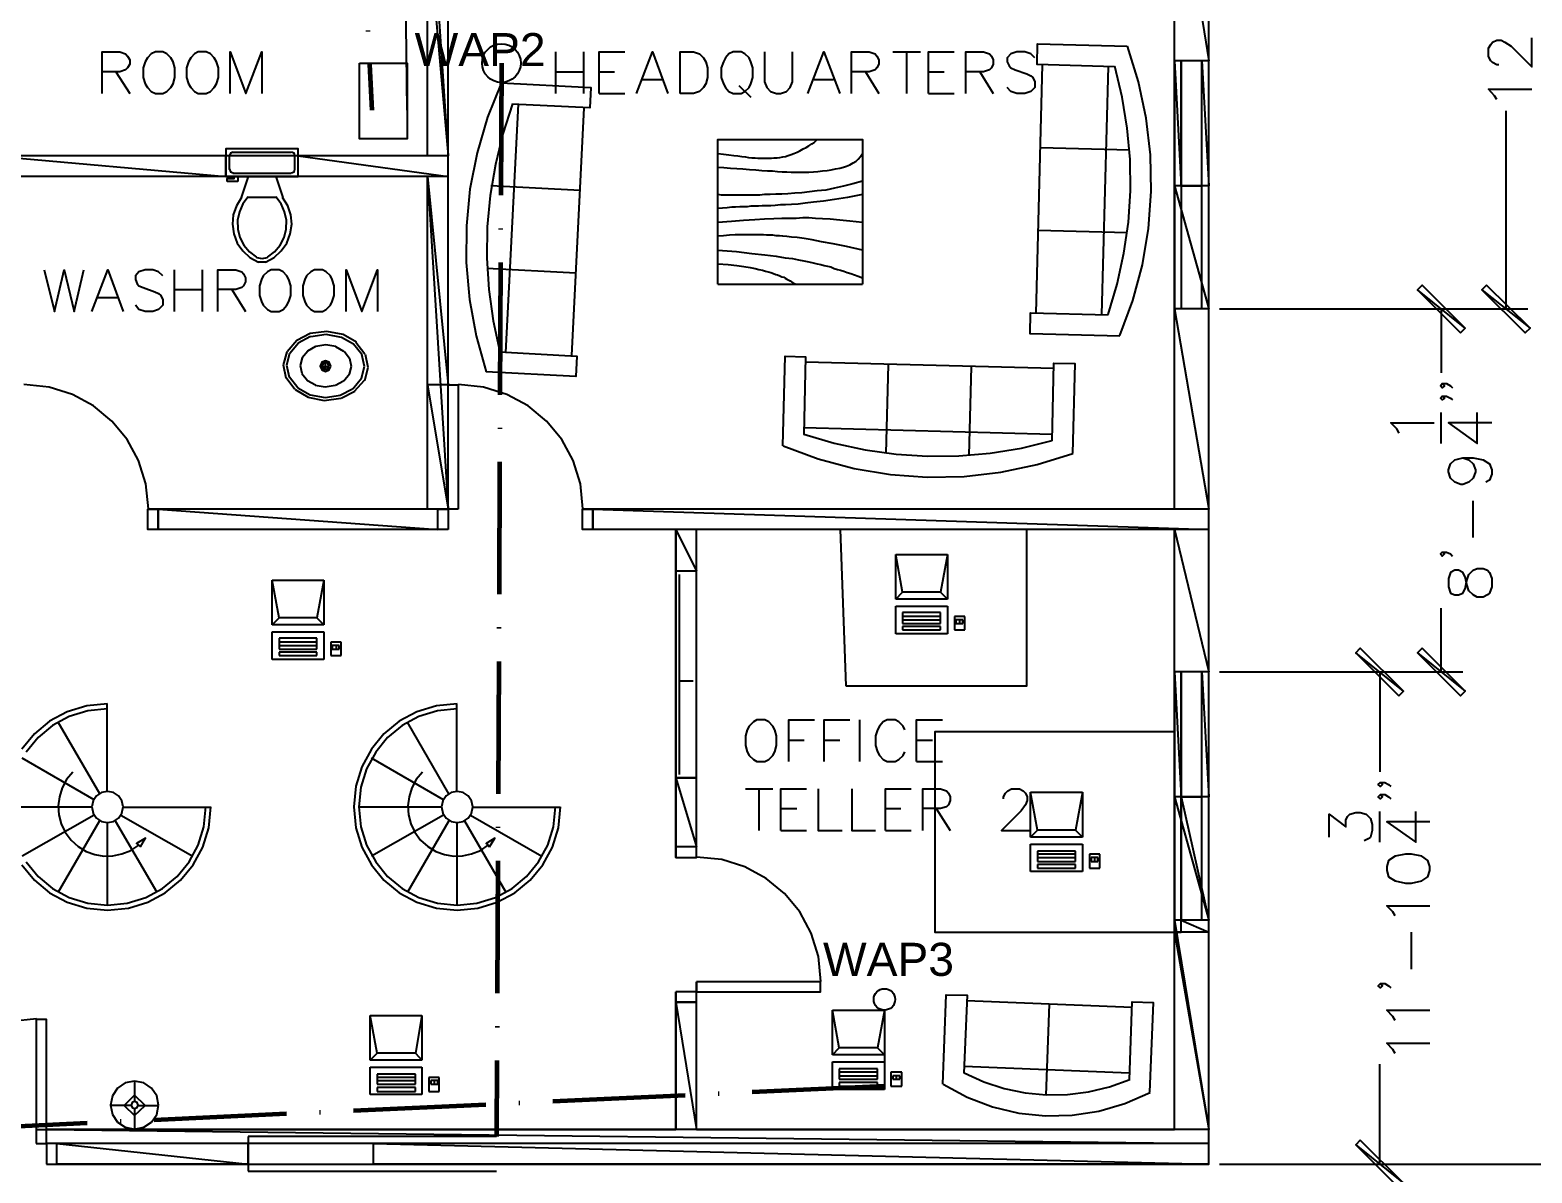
# Model space of a CAD drawing. Header units: millimetres. Extents: x 661 to 1069, y 53 to 312.
# Drawn here: x 796.4 to 932.6, y 114.2 to 217.9 of the extents above; entities that cross this region are included whole.
import ezdxf

# ---------------------------------------------------------------- set-up
doc = ezdxf.new("R2010")
doc.units = ezdxf.units.MM
doc.linetypes.add('ACAD_ISO10W100', pattern=[18, 12, -3, 0, -3])
for name, color, linetype in [('blocks', 7, 'Continuous'), ('dim', 7, 'Continuous'), ('doors', 7, 'Continuous'), ('hatches', 7, 'Continuous'), ('NET_BACKBONE', 1, 'Continuous'), ('NET_DATA', 3, 'Continuous'), ('NET_SWITCH', 2, 'Continuous'), ('NET_TEXT', 7, 'Continuous'), ('NET_WIFI_AP', 4, 'Continuous'), ('text', 7, 'Continuous'), ('windows', 7, 'Continuous')]:
    doc.layers.add(name, color=color, linetype=linetype)
doc.styles.add('Arial_3', font='Arial Unicode MS.ttf', dxfattribs={"height": 3})

msp = doc.modelspace()

# ---------------------------------------------------------------- linework, layer by layer
at = {"color": 7}
for points in [[(797.9, 115.04), (903.31, 115.04), (903.31, 237.68), (828.38, 237.68)], [(900.18, 174.48), (900.18, 234.55), (834.31, 234.55)], [(832.45, 206.52), (832.45, 227.82)], [(834.31, 206.52), (834.31, 227.82)], [(832.45, 206.52), (794.9, 206.52)], [(832.45, 206.52), (832.45, 206.52)], [(834.31, 174.48), (834.31, 206.52)], [(832.45, 204.66), (794.9, 204.66)], [(832.45, 174.48), (832.45, 204.66)], [(832.45, 174.48), (807.09, 174.48)], [(835.24, 174.48), (834.31, 174.48)], [(854.97, 174.48), (846.5, 174.48)], [(900.18, 174.48), (854.97, 174.48)], [(832.45, 172.61), (807.09, 172.61)], [(834.31, 172.61), (832.45, 172.61)], [(854.97, 172.61), (846.5, 172.61)], [(854.97, 172.61), (854.97, 142.85)], [(854.97, 142.85), (854.97, 172.61)], [(856.83, 118.17), (900.18, 118.17), (900.18, 172.61)], [(900.18, 172.61), (856.83, 172.61)], [(856.83, 142.85), (856.83, 172.61)], [(900.18, 118.17), (900.18, 172.61)], [(856.83, 118.17), (856.83, 131.59)], [(854.97, 130.66), (854.97, 118.17), (854.97, 130.66)], [(796.97, 118.17), (854.97, 118.17)]]:
    msp.add_lwpolyline(points, dxfattribs=at)
at = {"layer": 'blocks', "color": 50}
for points in [[(834.31, 234.55), (832.45, 234.55), (834.31, 206.52), (834.31, 234.55)], [(832.45, 234.55), (834.31, 206.52), (832.45, 206.52), (832.45, 234.55)], [(903.31, 234.55), (900.18, 234.55), (903.31, 215.16), (903.31, 234.55)], [(900.18, 234.55), (903.31, 215.16), (900.18, 215.16), (900.18, 234.55)], [(900.81, 215.16), (900.18, 215.16), (900.81, 203.81), (900.81, 215.16)], [(900.18, 215.16), (900.81, 203.81), (900.18, 203.81), (900.18, 215.16)], [(903.31, 215.16), (902.68, 215.16), (903.31, 203.81), (903.31, 215.16)], [(902.68, 215.16), (903.31, 203.81), (902.68, 203.81), (902.68, 215.16)], [(814.16, 206.52), (792.99, 206.52), (814.16, 204.66), (814.16, 206.52)], [(792.99, 206.52), (814.16, 204.66), (792.99, 204.66), (792.99, 206.52)], [(834.31, 206.52), (820.72, 206.52), (834.31, 204.66), (834.31, 206.52)], [(820.72, 206.52), (834.31, 204.66), (820.72, 204.66), (820.72, 206.52)], [(834.31, 204.66), (832.45, 204.66), (834.31, 174.48), (834.31, 204.66)], [(832.45, 204.66), (834.31, 174.48), (832.45, 174.48), (832.45, 204.66)], [(903.31, 203.81), (900.18, 203.81), (903.31, 192.64), (903.31, 203.81)], [(900.18, 203.81), (903.31, 192.64), (900.18, 192.64), (900.18, 203.81)], [(903.31, 192.64), (900.18, 192.64), (903.31, 174.48), (903.31, 192.64)], [(900.18, 192.64), (903.31, 174.48), (900.18, 174.48), (900.18, 192.64)], [(833.38, 174.48), (808.02, 174.48), (833.38, 172.61), (833.38, 174.48)], [(808.02, 174.48), (833.38, 172.61), (808.02, 172.61), (808.02, 174.48)], [(903.31, 174.48), (847.43, 174.48), (903.31, 172.61), (903.31, 174.48)], [(856.83, 172.61), (854.97, 172.61), (856.83, 168.85), (856.83, 172.61)], [(854.97, 172.61), (856.83, 168.85), (854.97, 168.85), (854.97, 172.61)], [(903.31, 172.61), (900.18, 172.61), (903.31, 159.7), (903.31, 172.61)], [(900.18, 172.61), (903.31, 159.7), (900.18, 159.7), (900.18, 172.61)], [(900.81, 159.7), (900.18, 159.7), (900.81, 148.36), (900.81, 159.7)], [(900.18, 159.7), (900.81, 148.36), (900.18, 148.36), (900.18, 159.7)], [(903.31, 159.7), (902.68, 159.7), (903.31, 148.36), (903.31, 159.7)], [(902.68, 159.7), (903.31, 148.36), (902.68, 148.36), (902.68, 159.7)], [(856.83, 150.09), (854.97, 150.09), (856.83, 143.83), (856.83, 150.09)], [(854.97, 150.09), (856.83, 143.83), (854.97, 143.83), (854.97, 150.09)], [(903.31, 148.36), (900.18, 148.36), (903.31, 137.18), (903.31, 148.36)], [(900.18, 148.36), (903.31, 137.18), (900.18, 137.18), (900.18, 148.36)], [(903.31, 137.18), (900.18, 137.18), (903.31, 118.17), (903.31, 137.18)], [(900.18, 137.18), (903.31, 118.17), (900.18, 118.17), (900.18, 137.18)], [(856.83, 129.73), (854.97, 129.73), (856.83, 118.17), (856.83, 129.73)], [(854.97, 129.73), (856.83, 118.17), (854.97, 118.17), (854.97, 129.73)], [(903.31, 118.17), (797.9, 118.17), (903.31, 116.9), (903.31, 118.17)], [(816.19, 116.9), (798.83, 116.9), (816.19, 115.04), (816.19, 116.9)], [(798.83, 116.9), (816.19, 115.04), (798.83, 115.04), (798.83, 116.9)], [(903.31, 116.9), (827.54, 116.9), (903.31, 115.04), (903.31, 116.9)]]:
    msp.add_lwpolyline(points, dxfattribs=at)
at = {"layer": 'blocks', "color": 7}
for points in [[(894.76, 214.61), (887.73, 214.82), (887.78, 216.68), (895.9, 216.47)], [(895.25, 190.22), (896.43, 193.39), (897.3, 196.65), (897.85, 199.95), (898.09, 203.29), (898.02, 206.63), (897.64, 209.96), (896.94, 213.25), (895.93, 216.49)], [(888.2, 214.78), (887.61, 192.26)], [(894.17, 214.65), (893.58, 192.13)], [(894.18, 192.14), (895.01, 194.9), (895.61, 197.69), (896.01, 200.52), (896.19, 203.36), (896.16, 206.21), (895.91, 209.05), (895.45, 211.87), (894.77, 214.66)], [(839.15, 213.18), (837.89, 210.04), (836.94, 206.81), (836.3, 203.52), (835.97, 200.19), (835.95, 196.84), (836.25, 193.5), (836.86, 190.19), (837.78, 186.93)], [(839.14, 213.17), (847.26, 212.74), (847.18, 210.88), (840.11, 211.22)], [(840.17, 211.25), (839.28, 208.52), (838.6, 205.74), (838.13, 202.93), (837.87, 200.09), (837.83, 197.24), (838.01, 194.39), (838.39, 191.56), (839, 188.75)], [(839.56, 188.7), (840.7, 211.22)], [(845.53, 188.4), (846.67, 210.88)], [(820.72, 204.66), (820.72, 207.16), (814.16, 207.16), (814.16, 204.66), (820.72, 204.66)], [(858.78, 194.88), (858.78, 208), (871.9, 208), (871.9, 194.88)], [(858.78, 206.73), (859.29, 206.69), (859.79, 206.61), (860.22, 206.56), (860.6, 206.52), (860.94, 206.48), (861.28, 206.44), (861.57, 206.39), (861.87, 206.35), (862.16, 206.35), (862.42, 206.31), (862.67, 206.31), (862.93, 206.31), (863.18, 206.31), (863.43, 206.31), (863.65, 206.31), (863.9, 206.35), (864.15, 206.35), (864.41, 206.39), (864.66, 206.44), (864.92, 206.48), (865.17, 206.56), (865.42, 206.65), (865.68, 206.73), (865.97, 206.86), (866.23, 206.99), (866.52, 207.16), (866.78, 207.28), (867.03, 207.45), (867.29, 207.62), (867.5, 207.75), (867.67, 207.88), (867.79, 208)], [(888.03, 207.28), (896.12, 207.07)], [(814.46, 206.52), (814.46, 205.29)], [(814.81, 206.86), (814.58, 206.78), (814.5, 206.55)], [(820.09, 206.82), (814.79, 206.82)], [(820.42, 206.55), (820.34, 206.78), (820.11, 206.86)], [(820.42, 205.29), (820.42, 206.52)], [(858.78, 205.51), (859.33, 205.46), (859.92, 205.42), (860.51, 205.38), (861.06, 205.34), (861.66, 205.29), (862.21, 205.25), (862.76, 205.21), (863.27, 205.17), (863.73, 205.17), (864.2, 205.12), (864.62, 205.08), (865.04, 205.08), (865.42, 205.04), (865.81, 205.04), (866.23, 205.04), (866.61, 205.04), (867.03, 205.04), (867.46, 205.08), (867.84, 205.12), (868.26, 205.17), (868.68, 205.21), (869.06, 205.25), (869.45, 205.34), (869.83, 205.42), (870.17, 205.51), (870.46, 205.59), (870.76, 205.72), (871.05, 205.89), (871.31, 206.06), (871.52, 206.23), (871.73, 206.48), (871.9, 206.73)], [(814.29, 204.19), (814.29, 204.49), (814.92, 204.49), (814.92, 204.66)], [(814.5, 205.31), (814.58, 205.08), (814.81, 205)], [(814.79, 204.96), (820.09, 204.96)], [(815.26, 204.66), (815.26, 204.19)], [(816.19, 204.66), (815.56, 202.75)], [(818.69, 204.66), (819.32, 202.75)], [(820.11, 205), (820.34, 205.08), (820.42, 205.31)], [(815.26, 204.19), (814.29, 204.19)], [(846.29, 203.39), (838.2, 203.81)], [(871.9, 204.24), (871.01, 203.98), (870.17, 203.77), (869.36, 203.6), (868.56, 203.43), (867.79, 203.35), (867.08, 203.26), (866.4, 203.18), (865.76, 203.14), (865.13, 203.09), (864.58, 203.05), (864.03, 203.05), (863.52, 203.01), (863.01, 203.01), (862.59, 202.97), (862.12, 202.97), (861.74, 202.97), (861.32, 202.97), (860.94, 202.97), (860.56, 202.97), (860.22, 202.97), (859.84, 202.97), (859.5, 202.97), (859.12, 202.97), (858.78, 203.01)], [(871.9, 203.01), (870.55, 202.75), (869.36, 202.58), (868.35, 202.42), (867.46, 202.33), (866.69, 202.25), (866.06, 202.16), (865.47, 202.12), (864.92, 202.08), (864.45, 202.08), (863.99, 202.03), (863.6, 201.99), (863.18, 201.99), (862.8, 201.99), (862.46, 201.95), (862.12, 201.95), (861.78, 201.95), (861.45, 201.91), (861.11, 201.91), (860.77, 201.91), (860.39, 201.87), (860.05, 201.87), (859.62, 201.82), (859.2, 201.78), (858.78, 201.74)], [(815.58, 202.76), (815.11, 202.01), (814.83, 201.19), (814.75, 200.32), (814.88, 199.44), (815.2, 198.62), (815.7, 197.9), (816.34, 197.32), (817.12, 196.89)], [(816.19, 202.8), (815.71, 202.17), (815.39, 201.45), (815.23, 200.69), (815.25, 199.89), (815.44, 199.12), (815.8, 198.42), (816.3, 197.82), (816.93, 197.33)], [(818.69, 202.75), (816.19, 202.75)], [(817.76, 196.89), (818.54, 197.32), (819.18, 197.9), (819.68, 198.62), (820, 199.44), (820.13, 200.32), (820.05, 201.19), (819.77, 202.01), (819.3, 202.76)], [(817.95, 197.33), (818.58, 197.82), (819.08, 198.42), (819.44, 199.12), (819.63, 199.89), (819.65, 200.69), (819.49, 201.45), (819.17, 202.17), (818.69, 202.8)], [(858.78, 200.51), (860.01, 200.6), (861.11, 200.68), (862.12, 200.76), (863.01, 200.81), (863.86, 200.85), (864.58, 200.89), (865.25, 200.89), (865.89, 200.89), (866.48, 200.93), (867.03, 200.93), (867.63, 200.89), (868.26, 200.85), (868.98, 200.81), (869.83, 200.72), (870.76, 200.64), (871.9, 200.51)], [(871.9, 197.97), (870.46, 198.31), (869.23, 198.56), (868.18, 198.73), (867.33, 198.9), (866.61, 199.03), (865.97, 199.11), (865.47, 199.16), (865.04, 199.2), (864.66, 199.24), (864.37, 199.28), (864.07, 199.28), (863.77, 199.33), (863.52, 199.33), (863.22, 199.33), (862.93, 199.37), (862.59, 199.37), (862.21, 199.37), (861.78, 199.37), (861.36, 199.37), (860.85, 199.37), (860.34, 199.37), (859.84, 199.33), (859.29, 199.28), (858.78, 199.24)], [(887.82, 199.79), (895.9, 199.58)], [(858.78, 197.97), (860.47, 197.84), (861.87, 197.67), (863.05, 197.55), (864.07, 197.42), (864.87, 197.29), (865.55, 197.21), (866.1, 197.08), (866.57, 197), (867.03, 196.91), (867.41, 196.83), (867.79, 196.74), (868.13, 196.66), (868.43, 196.57), (868.73, 196.53), (869.02, 196.45), (869.32, 196.32), (869.62, 196.23), (869.91, 196.15), (870.21, 196.07), (870.5, 195.94), (870.84, 195.85), (871.18, 195.73), (871.52, 195.6), (871.9, 195.47)], [(816.93, 197.32), (817.44, 197.21), (817.95, 197.32)], [(817.11, 196.91), (817.77, 196.91)], [(845.91, 195.9), (837.82, 196.32)], [(858.78, 196.74), (859.71, 196.66), (860.51, 196.57), (861.15, 196.49), (861.7, 196.4), (862.16, 196.32), (862.5, 196.23), (862.84, 196.15), (863.1, 196.07), (863.35, 196.02), (863.6, 195.94), (863.82, 195.85), (864.03, 195.77), (864.2, 195.73), (864.41, 195.64), (864.58, 195.56), (864.75, 195.52), (864.87, 195.43), (865.04, 195.35), (865.21, 195.26), (865.34, 195.18), (865.47, 195.09), (865.59, 195.01), (865.72, 194.96), (865.85, 194.88)], [(858.78, 194.88), (871.9, 194.88)], [(895.23, 190.18), (887.1, 190.39), (887.14, 192.3), (894.17, 192.09)], [(820.59, 189.77), (819.72, 188.75)], [(820.76, 189.54), (819.97, 188.59)], [(821.82, 190.4), (820.59, 189.76)], [(821.85, 190.14), (820.73, 189.54)], [(823.31, 190.6), (821.8, 190.4)], [(823.26, 190.31), (821.87, 190.1)], [(823.23, 189.38), (822.31, 189.24)], [(824.14, 189.22), (823.23, 189.38)], [(824.64, 190.06), (823.26, 190.31)], [(824.8, 190.31), (823.31, 190.6)], [(825.74, 189.44), (824.64, 190.06)], [(826, 189.61), (824.81, 190.32)], [(826.51, 188.47), (825.74, 189.45)], [(826.77, 188.52), (825.96, 189.59)], [(819.69, 188.74), (819.37, 187.58)], [(819.93, 188.59), (819.66, 187.53)], [(821.07, 188.21), (820.89, 187.51)], [(821.59, 188.82), (821.07, 188.19)], [(822.3, 189.22), (821.57, 188.82)], [(824.87, 188.79), (824.14, 189.2)], [(825.38, 188.15), (824.88, 188.79)], [(825.55, 187.43), (825.39, 188.14)], [(826.73, 187.42), (826.49, 188.49)], [(827.07, 187.32), (826.83, 188.51)], [(838.97, 188.74), (845.99, 188.36), (845.91, 186.5), (837.78, 186.92)], [(864.66, 180.23), (864.87, 188.36), (866.74, 188.28), (866.57, 181.25)], [(819.37, 187.58), (819.61, 186.39)], [(819.66, 187.53), (819.9, 186.45)], [(820.89, 187.51), (821.05, 186.81)], [(821.05, 186.79), (821.56, 186.15)], [(823.68, 187.45), (823.54, 187.8), (823.2, 187.94), (822.85, 187.8), (822.71, 187.45), (822.85, 187.11), (823.2, 186.96), (823.54, 187.11), (823.68, 187.45)], [(823.51, 187.45), (823.42, 187.68), (823.2, 187.77), (822.97, 187.68), (822.88, 187.45), (822.97, 187.23), (823.2, 187.13), (823.42, 187.23), (823.51, 187.45)], [(822.88, 187.43), (823.51, 187.43)], [(823.18, 187.77), (823.18, 187.13)], [(824.85, 186.12), (825.36, 186.75)], [(825.37, 186.73), (825.55, 187.43)], [(826.46, 186.35), (826.73, 187.42)], [(826.75, 186.16), (827.07, 187.32)], [(889.26, 187.22), (866.74, 187.81)], [(874.23, 187.6), (874.02, 179.51)], [(881.76, 187.43), (881.55, 179.34)], [(889.09, 180.66), (889.26, 187.73), (891.16, 187.68), (890.95, 179.51)], [(819.63, 186.42), (820.43, 185.35)], [(819.93, 186.47), (820.69, 185.5)], [(820.44, 185.34), (821.62, 184.63)], [(820.69, 185.47), (821.8, 184.84)], [(821.57, 186.15), (822.29, 185.74)], [(822.25, 185.73), (823.16, 185.57)], [(823.16, 185.57), (824.08, 185.71)], [(824.09, 185.72), (824.83, 186.12)], [(824.54, 184.81), (825.66, 185.4)], [(825.68, 185.4), (826.47, 186.35)], [(825.84, 185.18), (826.72, 186.19)], [(821.6, 184.64), (823.09, 184.34)], [(821.8, 184.84), (823.18, 184.59)], [(823.09, 184.34), (824.6, 184.54)], [(823.18, 184.59), (824.56, 184.8)], [(824.62, 184.55), (825.85, 185.18)], [(889.09, 181.25), (866.57, 181.84)], [(866.58, 181.28), (869.33, 180.46), (872.13, 179.85), (874.95, 179.45), (877.8, 179.27), (880.64, 179.31), (883.48, 179.55), (886.31, 180.02), (889.1, 180.69)], [(864.7, 180.21), (867.87, 179.03), (871.13, 178.17), (874.43, 177.61), (877.77, 177.37), (881.11, 177.44), (884.44, 177.82), (887.73, 178.52), (890.97, 179.53)], [(870.38, 158.43), (886.8, 158.43), (886.8, 172.61), (869.87, 172.61), (870.38, 158.43)], [(874.91, 170.37), (879.61, 170.37)], [(875.54, 166.94), (874.91, 170.37)], [(874.91, 166.31), (874.91, 170.37)], [(879.61, 170.37), (878.97, 166.94)], [(879.61, 170.37), (879.61, 166.31)], [(818.35, 168.04), (823.05, 168.04)], [(818.98, 164.61), (818.35, 168.04)], [(818.35, 163.98), (818.35, 168.04)], [(823.05, 168.04), (822.41, 164.61)], [(823.05, 168.04), (823.05, 163.98)], [(874.91, 166.31), (875.54, 166.94)], [(879.61, 166.31), (874.91, 166.31)], [(878.97, 166.94), (875.54, 166.94)], [(878.97, 166.94), (879.61, 166.31)], [(874.91, 163.17), (874.91, 165.67)], [(874.91, 165.67), (879.61, 165.67)], [(875.54, 165.08), (875.54, 164.1)], [(878.97, 165.08), (875.54, 165.08)], [(878.97, 164.1), (878.97, 165.08)], [(879.61, 165.67), (879.61, 163.17)], [(818.35, 163.98), (818.98, 164.61)], [(823.05, 163.98), (818.35, 163.98)], [(822.41, 164.61), (818.98, 164.61)], [(822.41, 164.61), (823.05, 163.98)], [(878.97, 164.74), (875.54, 164.74)], [(875.54, 164.44), (878.97, 164.44)], [(875.54, 164.1), (878.97, 164.1)], [(875.54, 163.81), (875.54, 163.51)], [(878.97, 163.81), (875.54, 163.81)], [(875.54, 163.51), (878.97, 163.51)], [(878.97, 163.51), (878.97, 163.81)], [(881.17, 164.74), (880.24, 164.74)], [(880.24, 164.74), (880.24, 163.51)], [(880.24, 163.51), (881.17, 163.51)], [(881, 164.44), (880.37, 164.44)], [(880.37, 164.44), (880.37, 164.1)], [(880.37, 164.1), (881, 164.1)], [(880.71, 164.44), (880.71, 164.1)], [(881, 164.1), (881, 164.44)], [(881.17, 163.51), (881.17, 164.74)], [(818.35, 160.84), (818.35, 163.34)], [(818.35, 163.34), (823.05, 163.34)], [(818.98, 162.75), (818.98, 161.78)], [(822.41, 162.75), (818.98, 162.75)], [(822.41, 162.41), (818.98, 162.41)], [(818.98, 162.11), (822.41, 162.11)], [(822.41, 161.78), (822.41, 162.75)], [(823.05, 163.34), (823.05, 160.84)], [(824.62, 162.41), (823.68, 162.41)], [(823.68, 162.41), (823.68, 161.18)], [(824.45, 162.11), (823.81, 162.11)], [(823.81, 162.11), (823.81, 161.78)], [(824.15, 162.11), (824.15, 161.78)], [(824.45, 161.78), (824.45, 162.11)], [(824.62, 161.18), (824.62, 162.41)], [(879.61, 163.17), (874.91, 163.17)], [(823.05, 160.84), (818.35, 160.84)], [(818.98, 161.78), (822.41, 161.78)], [(818.98, 161.48), (818.98, 161.18)], [(822.41, 161.48), (818.98, 161.48)], [(818.98, 161.18), (822.41, 161.18)], [(822.41, 161.18), (822.41, 161.48)], [(823.68, 161.18), (824.62, 161.18)], [(823.81, 161.78), (824.45, 161.78)], [(803.43, 156.82), (801.54, 156.63), (799.78, 156.09), (798.18, 155.22), (796.8, 154.08), (795.65, 152.69)], [(803.41, 148.82), (803.41, 156.82)], [(835.13, 156.82), (833.25, 156.63), (831.48, 156.09), (829.89, 155.22), (828.5, 154.08), (827.36, 152.69), (826.49, 151.1), (825.95, 149.34), (825.76, 147.45), (825.95, 145.56), (826.49, 143.8), (827.36, 142.2), (828.5, 140.82), (829.89, 139.67), (831.48, 138.81), (833.25, 138.26), (835.13, 138.07), (837.02, 138.26), (838.78, 138.81), (840.38, 139.67), (841.77, 140.82), (842.91, 142.2), (843.77, 143.8), (844.32, 145.56), (844.51, 147.45)], [(835.11, 148.82), (835.11, 156.82)], [(803.43, 156.36), (801.63, 156.18), (799.96, 155.66), (798.44, 154.84), (797.13, 153.75), (796.04, 152.43)], [(835.13, 156.36), (833.34, 156.18), (831.67, 155.66), (830.15, 154.84), (828.83, 153.75), (827.75, 152.43), (826.92, 150.91), (826.4, 149.24), (826.22, 147.45), (826.4, 145.65), (826.92, 143.98), (827.75, 142.46), (828.83, 141.14), (830.15, 140.06), (831.67, 139.23), (833.34, 138.72), (835.13, 138.53), (836.93, 138.72), (838.6, 139.23), (840.12, 140.06), (841.44, 141.14), (842.52, 142.46), (843.35, 143.98), (843.86, 145.65), (844.05, 147.45)], [(802.73, 148.65), (798.96, 155.13)], [(834.39, 148.65), (830.63, 155.13)], [(878.46, 148.36), (878.46, 136.08), (900.81, 136.08), (900.81, 148.36), (900.18, 148.36), (900.18, 154.28), (878.46, 154.28), (878.46, 148.36)], [(802.22, 148.1), (795.7, 151.87)], [(833.89, 148.1), (827.37, 151.87)], [(800.27, 150.6), (799.71, 149.93), (799.31, 149.18), (799.06, 148.38), (798.96, 147.56), (799.02, 146.73), (799.23, 145.92), (799.59, 145.15), (800.12, 144.45), (800.76, 143.86), (801.49, 143.42), (802.27, 143.13), (803.09, 142.99), (803.92, 143.01), (804.74, 143.18), (805.53, 143.5), (806.26, 143.99)], [(831.98, 150.6), (831.42, 149.93), (831.02, 149.18), (830.77, 148.38), (830.67, 147.56), (830.73, 146.73), (830.94, 145.92), (831.3, 145.15), (831.82, 144.45), (832.47, 143.86), (833.2, 143.42), (833.98, 143.13), (834.8, 142.99), (835.63, 143.01), (836.45, 143.18), (837.24, 143.5), (837.96, 143.99)], [(804.85, 147.45), (804.73, 148), (804.43, 148.45), (803.98, 148.75), (803.43, 148.86), (802.88, 148.75), (802.42, 148.45), (802.12, 148), (802.01, 147.45), (802.12, 146.89), (802.42, 146.44), (802.88, 146.14), (803.43, 146.03), (803.98, 146.14), (804.43, 146.44), (804.73, 146.89), (804.85, 147.45)], [(836.55, 147.45), (836.44, 148), (836.14, 148.45), (835.69, 148.75), (835.13, 148.86), (834.58, 148.75), (834.13, 148.45), (833.83, 148), (833.72, 147.45), (833.83, 146.89), (834.13, 146.44), (834.58, 146.14), (835.13, 146.03), (835.69, 146.14), (836.14, 146.44), (836.44, 146.89), (836.55, 147.45)], [(887.14, 148.78), (891.84, 148.78)], [(887.78, 145.35), (887.14, 148.78)], [(887.14, 144.72), (887.14, 148.78)], [(891.84, 148.78), (891.21, 145.35)], [(891.84, 148.78), (891.84, 144.72)], [(802.01, 147.42), (794.52, 147.42)], [(795.65, 142.2), (796.8, 140.82), (798.18, 139.67), (799.78, 138.81), (801.54, 138.26), (803.43, 138.07), (805.32, 138.26), (807.08, 138.81), (808.67, 139.67), (810.06, 140.82), (811.2, 142.2), (812.07, 143.8), (812.61, 145.56), (812.8, 147.45)], [(796.04, 142.46), (797.13, 141.14), (798.44, 140.06), (799.96, 139.23), (801.63, 138.72), (803.43, 138.53), (805.22, 138.72), (806.9, 139.23), (808.41, 140.06), (809.73, 141.14), (810.82, 142.46), (811.64, 143.98), (812.16, 145.65), (812.34, 147.45)], [(804.85, 147.42), (812.8, 147.42)], [(833.67, 147.42), (826.18, 147.42)], [(836.51, 147.42), (844.47, 147.42)], [(802.22, 146.71), (795.7, 142.98)], [(802.69, 146.2), (798.96, 139.72)], [(803.41, 146.03), (803.41, 138.49)], [(804.13, 146.2), (807.89, 139.72)], [(804.63, 146.71), (811.15, 142.98)], [(833.89, 146.71), (827.37, 142.98)], [(834.39, 146.2), (830.63, 139.72)], [(835.11, 146.03), (835.11, 138.49)], [(835.79, 146.2), (839.56, 139.72)], [(836.34, 146.71), (842.82, 142.98)], [(806.41, 143.83), (806.88, 144.63), (806.07, 144.12), (806.24, 144), (806.41, 143.83)], [(838.08, 143.83), (838.54, 144.63), (837.78, 144.12), (837.91, 144), (838.08, 143.83)], [(887.14, 144.72), (887.78, 145.35)], [(891.84, 144.72), (887.14, 144.72)], [(891.21, 145.35), (887.78, 145.35)], [(891.21, 145.35), (891.84, 144.72)], [(887.14, 141.58), (887.14, 144.08)], [(887.14, 144.08), (891.84, 144.08)], [(887.78, 143.45), (887.78, 142.51)], [(891.21, 143.45), (887.78, 143.45)], [(891.21, 143.15), (887.78, 143.15)], [(891.21, 142.51), (891.21, 143.45)], [(891.84, 144.08), (891.84, 141.58)], [(893.41, 143.15), (892.48, 143.15)], [(892.48, 143.15), (892.48, 141.88)], [(893.41, 141.88), (893.41, 143.15)], [(887.78, 142.85), (891.21, 142.85)], [(887.78, 142.51), (891.21, 142.51)], [(887.78, 142.22), (887.78, 141.88)], [(891.21, 142.22), (887.78, 142.22)], [(887.78, 141.88), (891.21, 141.88)], [(891.21, 141.88), (891.21, 142.22)], [(892.48, 141.88), (893.41, 141.88)], [(893.24, 142.85), (892.64, 142.85)], [(892.64, 142.85), (892.64, 142.51)], [(892.64, 142.51), (893.24, 142.51)], [(892.94, 142.85), (892.94, 142.51)], [(893.24, 142.51), (893.24, 142.85)], [(891.84, 141.58), (887.14, 141.58)], [(879.18, 122.28), (879.48, 130.41), (881.38, 130.36), (881.09, 123.29)], [(896.37, 129.26), (881.34, 129.86)], [(888.83, 129.56), (888.54, 121.31)], [(896.12, 122.7), (896.37, 129.77), (898.27, 129.69), (897.94, 121.56)], [(827.24, 128.54), (831.94, 128.54)], [(827.87, 125.12), (827.24, 128.54)], [(827.24, 124.48), (827.24, 128.54)], [(831.94, 128.54), (831.35, 125.12)], [(831.94, 128.54), (831.94, 124.48)], [(869.19, 129.01), (873.89, 129.01)], [(869.78, 125.58), (869.19, 129.01)], [(869.19, 124.95), (869.19, 129.01)], [(873.89, 129.01), (873.26, 125.58)], [(873.89, 129.01), (873.89, 124.95)], [(869.19, 124.95), (869.78, 125.58)], [(873.26, 125.58), (869.78, 125.58)], [(873.26, 125.58), (873.89, 124.95)], [(827.24, 124.48), (827.87, 125.12)], [(831.94, 124.48), (827.24, 124.48)], [(831.35, 125.12), (827.87, 125.12)], [(831.35, 125.12), (831.94, 124.48)], [(873.89, 124.95), (869.19, 124.95)], [(869.19, 121.81), (869.19, 124.31)], [(869.19, 124.31), (873.89, 124.31)], [(873.89, 124.31), (873.89, 121.81)], [(827.24, 121.35), (827.24, 123.85)], [(827.24, 123.85), (831.94, 123.85)], [(827.87, 123.21), (827.87, 122.28)], [(831.35, 123.21), (827.87, 123.21)], [(831.35, 122.91), (827.87, 122.91)], [(827.87, 122.62), (831.35, 122.62)], [(831.35, 122.28), (831.35, 123.21)], [(831.94, 123.85), (831.94, 121.35)], [(833.51, 122.91), (832.57, 122.91)], [(832.57, 122.91), (832.57, 121.64)], [(833.38, 122.62), (832.74, 122.62)], [(832.74, 122.62), (832.74, 122.28)], [(833.04, 122.62), (833.04, 122.28)], [(833.38, 122.28), (833.38, 122.62)], [(833.51, 121.64), (833.51, 122.91)], [(869.78, 123.68), (869.78, 122.74)], [(873.26, 123.68), (869.78, 123.68)], [(873.26, 123.38), (869.78, 123.38)], [(869.78, 123.04), (873.26, 123.04)], [(869.78, 122.74), (873.26, 122.74)], [(873.26, 122.74), (873.26, 123.68)], [(875.46, 123.38), (874.48, 123.38)], [(874.48, 123.38), (874.48, 122.11)], [(875.29, 123.04), (874.65, 123.04)], [(874.65, 123.04), (874.65, 122.74)], [(874.65, 122.74), (875.29, 122.74)], [(874.95, 123.04), (874.95, 122.74)], [(875.29, 122.74), (875.29, 123.04)], [(875.46, 122.11), (875.46, 123.38)], [(881.11, 123.33), (882.9, 122.51), (884.74, 121.9), (886.64, 121.5), (888.55, 121.32), (890.48, 121.35), (892.4, 121.6), (894.29, 122.06), (896.13, 122.73)], [(896.12, 123.29), (881.13, 123.89)], [(808.06, 120.39), (807.89, 121.24), (807.42, 121.94), (806.73, 122.4), (805.88, 122.58), (805.03, 122.4), (804.34, 121.94), (803.87, 121.24), (803.7, 120.39), (803.87, 119.55), (804.34, 118.85), (805.03, 118.39), (805.88, 118.21), (806.73, 118.39), (807.42, 118.85), (807.89, 119.55), (808.06, 120.39)], [(804.93, 120.37), (805.86, 119.44), (806.84, 120.37), (805.86, 121.31), (804.93, 120.37)], [(805.86, 122.53), (805.86, 120.67)], [(831.94, 121.35), (827.24, 121.35)], [(827.87, 122.28), (831.35, 122.28)], [(827.87, 121.98), (827.87, 121.64)], [(831.35, 121.98), (827.87, 121.98)], [(827.87, 121.64), (831.35, 121.64)], [(831.35, 121.64), (831.35, 121.98)], [(832.57, 121.64), (833.51, 121.64)], [(832.74, 122.28), (833.38, 122.28)], [(873.89, 121.81), (869.19, 121.81)], [(869.78, 122.45), (869.78, 122.11)], [(873.26, 122.45), (869.78, 122.45)], [(869.78, 122.11), (873.26, 122.11)], [(873.26, 122.11), (873.26, 122.45)], [(874.48, 122.11), (875.46, 122.11)], [(879.21, 122.29), (881.4, 121.1), (883.7, 120.23), (886.08, 119.67), (888.49, 119.42), (890.92, 119.48), (893.33, 119.85), (895.7, 120.54), (897.98, 121.55)], [(805.57, 120.37), (803.7, 120.37)], [(806.2, 120.39), (806.11, 120.62), (805.88, 120.71), (805.66, 120.62), (805.57, 120.39), (805.66, 120.17), (805.88, 120.08), (806.11, 120.17), (806.2, 120.39)], [(805.86, 120.04), (805.86, 118.17)], [(806.2, 120.37), (808.06, 120.37)]]:
    msp.add_lwpolyline(points, dxfattribs=at)
at = {"layer": 'blocks', "color": 50}
for points in [[(847.43, 174.48), (903.31, 172.61), (847.43, 172.61), (847.43, 174.48)], [(797.9, 118.17), (903.31, 116.9), (797.9, 116.9), (797.9, 118.17)], [(827.54, 116.9), (903.31, 115.04), (827.54, 115.04), (827.54, 116.9)]]:
    msp.add_lwpolyline(points, close=True, dxfattribs=at)
at = {"layer": 'dim', "color": 7}
for points in [[(929.6, 214.78), (929.43, 214.78), (929.05, 214.99), (928.88, 215.16), (928.67, 215.54), (928.67, 216.3), (928.88, 216.64), (929.05, 216.85), (929.43, 217.02), (929.81, 217.02), (930.15, 216.85), (930.74, 216.47), (932.61, 214.61), (932.61, 217.23)], [(929.43, 211.64), (929.22, 211.98), (928.67, 212.58), (932.61, 212.58)], [(930.28, 192.64), (930.28, 210.63)], [(926.55, 190.9), (922.24, 194.37), (922.66, 194.8), (926.55, 190.9)], [(928.5, 194.8), (928.08, 194.37), (932.44, 190.9), (928.5, 194.8)], [(926.13, 190.48), (926.55, 190.9), (922.24, 194.37), (926.13, 190.48)], [(928.08, 194.37), (932.44, 190.9), (932.01, 190.48), (928.08, 194.37)], [(904.29, 192.64), (932.23, 192.64)], [(904.29, 192.64), (926.34, 192.64)], [(924.39, 192.64), (924.39, 186.84)], [(924.48, 185.86), (924.69, 185.65), (924.48, 185.48), (924.31, 185.65), (924.48, 185.86), (924.86, 185.86), (925.24, 185.65), (925.41, 185.48)], [(924.48, 184.72), (924.69, 184.55), (924.48, 184.38), (924.31, 184.55), (924.48, 184.72), (924.86, 184.72), (925.24, 184.55), (925.41, 184.38)], [(924.39, 180.44), (924.39, 183.24)], [(928.97, 182.31), (925.03, 182.31), (927.65, 180.44), (927.65, 183.24)], [(920.58, 181.38), (920.37, 181.76), (919.82, 182.31), (923.76, 182.31)], [(926.34, 179.13), (926.89, 178.96), (927.27, 178.58), (927.48, 178.03), (927.48, 177.86), (927.27, 177.27), (926.89, 176.93), (926.34, 176.72), (926.17, 176.72), (925.62, 176.93), (925.24, 177.27), (925.03, 177.86), (925.03, 178.03), (925.24, 178.58), (925.62, 178.96), (926.34, 179.13), (927.27, 179.13), (928.2, 178.96), (928.75, 178.58), (928.97, 178.03), (928.97, 177.65), (928.75, 177.1), (928.42, 176.93)], [(927.27, 171.89), (927.27, 175.24)], [(924.48, 170.58), (924.69, 170.41), (924.48, 170.2), (924.31, 170.41), (924.48, 170.58), (924.86, 170.58), (925.24, 170.41), (925.41, 170.2)], [(925.03, 167.41), (925.24, 166.86), (925.62, 166.69), (925.96, 166.69), (926.34, 166.86), (926.55, 167.24), (926.72, 168), (926.89, 168.55), (927.27, 168.93), (927.65, 169.1), (928.2, 169.1), (928.59, 168.93), (928.75, 168.72), (928.97, 168.17), (928.97, 167.41), (928.75, 166.86), (928.59, 166.69), (928.2, 166.47), (927.65, 166.47), (927.27, 166.69), (926.89, 167.07), (926.72, 167.62), (926.55, 168.34), (926.34, 168.72), (925.96, 168.93), (925.62, 168.93), (925.24, 168.72), (925.03, 168.17), (925.03, 167.41)], [(924.39, 159.7), (924.39, 165.5)], [(920.97, 157.97), (916.65, 161.44), (917.03, 161.86), (920.97, 157.97)], [(920.54, 157.54), (920.97, 157.97), (916.65, 161.44), (920.54, 157.54)], [(922.66, 161.86), (922.24, 161.44), (926.55, 157.97), (922.66, 161.86)], [(922.24, 161.44), (926.55, 157.97), (926.13, 157.54), (922.24, 161.44)], [(904.29, 159.7), (926.34, 159.7)], [(904.29, 159.7), (920.75, 159.7)], [(918.81, 159.7), (918.81, 150.64)], [(918.89, 149.67), (919.06, 149.5), (918.89, 149.29), (918.68, 149.5), (918.89, 149.67), (919.27, 149.67), (919.61, 149.5), (919.82, 149.29)], [(918.89, 148.57), (919.06, 148.36), (918.89, 148.19), (918.68, 148.36), (918.89, 148.57), (919.27, 148.57), (919.61, 148.36), (919.82, 148.19)], [(914.23, 144.72), (914.23, 146.79), (915.72, 145.65), (915.72, 146.24), (915.89, 146.58), (916.1, 146.79), (916.65, 146.96), (917.03, 146.96), (917.58, 146.79), (917.96, 146.41), (918.13, 145.86), (918.13, 145.31), (917.96, 144.72), (917.75, 144.55), (917.41, 144.38)], [(918.81, 144.25), (918.81, 147.04)], [(923.34, 146.11), (919.44, 146.11), (922.07, 144.25), (922.07, 147.04)], [(919.44, 141.67), (919.61, 141.12), (920.2, 140.74), (921.13, 140.52), (921.69, 140.52), (922.62, 140.74), (923.17, 141.12), (923.34, 141.67), (923.34, 142.05), (923.17, 142.6), (922.62, 142.98), (921.69, 143.15), (921.13, 143.15), (920.2, 142.98), (919.61, 142.6), (919.44, 142.05), (919.44, 141.67)], [(920.2, 137.56), (919.99, 137.94), (919.44, 138.49), (923.34, 138.49)], [(921.69, 132.74), (921.69, 136.08)], [(918.89, 131.42), (919.06, 131.21), (918.89, 131.04), (918.68, 131.21), (918.89, 131.42), (919.27, 131.42), (919.61, 131.21), (919.82, 131.04)], [(920.2, 128.08), (919.99, 128.42), (919.44, 129.01), (923.34, 129.01)], [(920.2, 125.07), (919.99, 125.45), (919.44, 126), (923.34, 126)], [(918.81, 115.04), (918.81, 124.1)], [(917.03, 117.2), (916.65, 116.78), (920.97, 113.3), (917.03, 117.2)], [(916.65, 116.78), (920.97, 113.3), (920.54, 112.88), (916.65, 116.78)], [(904.29, 115.04), (960, 115.04)], [(904.29, 115.04), (920.75, 115.04)]]:
    msp.add_lwpolyline(points, dxfattribs=at)
at = {"layer": 'doors', "color": 7}
for points in [[(807.13, 174.5), (806.9, 176.77), (806.24, 178.89), (805.2, 180.8), (803.83, 182.47), (802.16, 183.85), (800.24, 184.89), (798.12, 185.55), (795.85, 185.78)], [(835.24, 174.48), (834.31, 174.48), (834.31, 185.74), (835.24, 185.74), (835.24, 174.48)], [(846.54, 174.5), (846.31, 176.77), (845.66, 178.89), (844.62, 180.8), (843.24, 182.47), (841.57, 183.85), (839.65, 184.89), (837.54, 185.55), (835.26, 185.78)], [(808.02, 172.61), (807.09, 172.61), (807.09, 174.48), (808.02, 174.48), (808.02, 172.61)], [(834.31, 172.61), (833.38, 172.61), (833.38, 174.48), (834.31, 174.48), (834.31, 172.61)], [(847.43, 172.61), (846.5, 172.61), (846.5, 174.48), (847.43, 174.48), (847.43, 172.61)], [(854.97, 143.83), (854.97, 142.85), (856.83, 142.85), (856.83, 143.83), (854.97, 143.83)], [(868.13, 131.61), (867.9, 133.89), (867.25, 136.01), (866.21, 137.92), (864.83, 139.59), (863.16, 140.97), (861.24, 142.01), (859.13, 142.67), (856.85, 142.9)], [(856.83, 131.59), (856.83, 130.66), (868.09, 130.66), (868.09, 131.59), (856.83, 131.59)], [(854.97, 130.66), (854.97, 129.73), (856.83, 129.73), (856.83, 130.66), (854.97, 130.66)], [(796.99, 128.21), (794.72, 127.98), (792.6, 127.32), (790.68, 126.28), (789.02, 124.9), (787.64, 123.23), (786.6, 121.31), (785.94, 119.2), (785.71, 116.92)], [(796.97, 116.9), (797.9, 116.9), (797.9, 128.16), (796.97, 128.16), (796.97, 116.9)], [(797.9, 115.04), (798.83, 115.04), (798.83, 116.9), (797.9, 116.9), (797.9, 115.04)]]:
    msp.add_lwpolyline(points, dxfattribs=at)
at = {"layer": 'hatches', "color": 50}
for points in [[(903.31, 234.55), (900.18, 234.55), (903.31, 215.16), (903.31, 234.55)], [(900.18, 234.55), (903.31, 215.16), (900.18, 215.16), (900.18, 234.55)], [(834.31, 227.82), (832.45, 227.82), (834.31, 206.52), (834.31, 227.82)], [(832.45, 227.82), (834.31, 206.52), (832.45, 206.52), (832.45, 227.82)], [(900.81, 215.16), (900.18, 215.16), (900.81, 203.81), (900.81, 215.16)], [(900.18, 215.16), (900.81, 203.81), (900.18, 203.81), (900.18, 215.16)], [(903.31, 215.16), (902.68, 215.16), (903.31, 203.81), (903.31, 215.16)], [(902.68, 215.16), (903.31, 203.81), (902.68, 203.81), (902.68, 215.16)], [(814.16, 206.52), (792.99, 206.52), (814.16, 204.66), (814.16, 206.52)], [(792.99, 206.52), (814.16, 204.66), (792.99, 204.66), (792.99, 206.52)], [(814.16, 206.52), (792.99, 206.52), (814.16, 204.66), (814.16, 206.52)], [(792.99, 206.52), (814.16, 204.66), (792.99, 204.66), (792.99, 206.52)], [(834.31, 206.52), (820.72, 206.52), (834.31, 204.66), (834.31, 206.52)], [(820.72, 206.52), (834.31, 204.66), (820.72, 204.66), (820.72, 206.52)], [(834.31, 204.66), (832.45, 204.66), (834.31, 185.74), (834.31, 204.66)], [(832.45, 204.66), (834.31, 185.74), (832.45, 185.74), (832.45, 204.66)], [(903.31, 203.81), (900.18, 203.81), (903.31, 192.64), (903.31, 203.81)], [(900.18, 203.81), (903.31, 192.64), (900.18, 192.64), (900.18, 203.81)], [(903.31, 192.64), (900.18, 192.64), (903.31, 174.48), (903.31, 192.64)], [(900.18, 192.64), (903.31, 174.48), (900.18, 174.48), (900.18, 192.64)], [(834.31, 185.74), (832.45, 185.74), (834.31, 174.48), (834.31, 185.74)], [(832.45, 185.74), (834.31, 174.48), (832.45, 174.48), (832.45, 185.74)], [(833.38, 174.48), (808.02, 174.48), (833.38, 172.61), (833.38, 174.48)], [(808.02, 174.48), (833.38, 172.61), (808.02, 172.61), (808.02, 174.48)], [(903.31, 174.48), (847.43, 174.48), (903.31, 172.61), (903.31, 174.48)], [(856.83, 172.61), (854.97, 172.61), (856.83, 168.85), (856.83, 172.61)], [(854.97, 172.61), (856.83, 168.85), (854.97, 168.85), (854.97, 172.61)], [(903.31, 172.61), (900.18, 172.61), (903.31, 159.7), (903.31, 172.61)], [(900.18, 172.61), (903.31, 159.7), (900.18, 159.7), (900.18, 172.61)], [(903.31, 159.7), (902.68, 159.7), (903.31, 148.36), (903.31, 159.7)], [(902.68, 159.7), (903.31, 148.36), (902.68, 148.36), (902.68, 159.7)], [(856.83, 150.09), (854.97, 150.09), (856.83, 143.83), (856.83, 150.09)], [(854.97, 150.09), (856.83, 143.83), (854.97, 143.83), (854.97, 150.09)], [(903.31, 148.36), (900.81, 148.36), (903.31, 137.18), (903.31, 148.36)], [(900.81, 148.36), (903.31, 137.18), (900.81, 137.18), (900.81, 148.36)], [(903.31, 137.18), (900.81, 137.18), (903.31, 136.08), (903.31, 137.18)], [(900.81, 137.18), (903.31, 136.08), (900.81, 136.08), (900.81, 137.18)], [(903.31, 136.08), (900.18, 136.08), (903.31, 118.17), (903.31, 136.08)], [(900.18, 136.08), (903.31, 118.17), (900.18, 118.17), (900.18, 136.08)], [(856.83, 129.73), (854.97, 129.73), (856.83, 118.17), (856.83, 129.73)], [(854.97, 129.73), (856.83, 118.17), (854.97, 118.17), (854.97, 129.73)], [(903.31, 118.17), (797.9, 118.17), (903.31, 116.9), (903.31, 118.17)], [(816.19, 116.9), (798.83, 116.9), (816.19, 115.04), (816.19, 116.9)], [(798.83, 116.9), (816.19, 115.04), (798.83, 115.04), (798.83, 116.9)], [(903.31, 116.9), (827.54, 116.9), (903.31, 115.04), (903.31, 116.9)]]:
    msp.add_lwpolyline(points, dxfattribs=at)
for points in [[(847.43, 174.48), (903.31, 172.61), (847.43, 172.61), (847.43, 174.48)], [(797.9, 118.17), (903.31, 116.9), (797.9, 116.9), (797.9, 118.17)], [(827.54, 116.9), (903.31, 115.04), (827.54, 115.04), (827.54, 116.9)]]:
    msp.add_lwpolyline(points, close=True, dxfattribs=at)
at = {"layer": 'NET_BACKBONE'}
msp.add_line((830.59, 210.69), (830.29, 237.68), dxfattribs=at)
at = {"layer": 'NET_DATA', "linetype": 'ACAD_ISO10W100', "lineweight": 60}
for p, q in [((839.15, 214.95), (838.71, 117.54)), ((873.89, 122.11), (789.02, 118.17))]:
    msp.add_line(p, q, dxfattribs=at)
at = {"layer": 'NET_DATA'}
msp.add_line((873.89, 129.01), (873.89, 122.11), dxfattribs=at)
at = {"layer": 'NET_DATA', "linetype": 'ACAD_ISO10W100', "lineweight": 60}
msp.add_lwpolyline([(760.65, 121.24), (782.76, 119.2), (782.76, 102.41), (686.89, 103.74), (686.89, 252.3), (825.33, 250.97), (827.41, 210.69)], dxfattribs=at)
at = {"layer": 'NET_SWITCH'}
msp.add_lwpolyline([(826.28, 214.95), (830.59, 214.95), (830.59, 208.06), (826.28, 208.06)], close=True, dxfattribs=at)
at = {"layer": 'NET_WIFI_AP'}
for centre, radius in [((839.15, 214.95), 1.76), ((873.89, 129.98), 0.971)]:
    msp.add_circle(centre, radius, dxfattribs=at)
at = {"layer": 'text', "color": 7}
for points in [[(802.94, 212.19), (802.94, 215.96), (804.55, 215.96), (805.06, 215.79), (805.23, 215.58), (805.44, 215.24), (805.44, 214.86), (805.23, 214.52), (805.06, 214.35), (804.55, 214.14), (802.94, 214.14)], [(807.77, 215.96), (807.39, 215.79), (807.05, 215.41), (806.84, 215.07), (806.67, 214.52), (806.67, 213.63), (806.84, 213.08), (807.05, 212.74), (807.39, 212.36), (807.77, 212.19), (808.44, 212.19), (808.82, 212.36), (809.16, 212.74), (809.38, 213.08), (809.54, 213.63), (809.54, 214.52), (809.38, 215.07), (809.16, 215.41), (808.82, 215.79), (808.44, 215.96), (807.77, 215.96)], [(811.66, 215.96), (811.32, 215.79), (810.98, 215.41), (810.77, 215.07), (810.6, 214.52), (810.6, 213.63), (810.77, 213.08), (810.98, 212.74), (811.32, 212.36), (811.66, 212.19), (812.38, 212.19), (812.76, 212.36), (813.1, 212.74), (813.31, 213.08), (813.48, 213.63), (813.48, 214.52), (813.31, 215.07), (813.1, 215.41), (812.76, 215.79), (812.38, 215.96), (811.66, 215.96)], [(814.54, 212.19), (814.54, 215.96), (815.98, 212.19), (817.42, 215.96), (817.42, 212.19)], [(844.09, 212.19), (844.09, 215.96)], [(846.59, 215.96), (846.59, 212.19)], [(848.03, 212.19), (848.03, 215.96), (850.35, 215.96)], [(851.41, 212.19), (852.85, 215.96), (854.25, 212.19)], [(855.35, 212.19), (855.35, 215.96), (856.58, 215.96), (857.13, 215.79), (857.47, 215.41), (857.68, 215.07), (857.85, 214.52), (857.85, 213.63), (857.68, 213.08), (857.47, 212.74), (857.13, 212.36), (856.58, 212.19), (855.35, 212.19)], [(860.18, 215.96), (859.79, 215.79), (859.46, 215.41), (859.29, 215.07), (859.07, 214.52), (859.07, 213.63), (859.29, 213.08), (859.46, 212.74), (859.79, 212.36), (860.18, 212.19), (860.89, 212.19), (861.23, 212.36), (861.61, 212.74), (861.78, 213.08), (861.95, 213.63), (861.95, 214.52), (861.78, 215.07), (861.61, 215.41), (861.23, 215.79), (860.89, 215.96), (860.18, 215.96)], [(863.01, 215.96), (863.01, 213.25), (863.22, 212.74), (863.56, 212.36), (864.11, 212.19), (864.45, 212.19), (865, 212.36), (865.34, 212.74), (865.55, 213.25), (865.55, 215.96)], [(866.95, 212.19), (868.39, 215.96), (869.83, 212.19)], [(870.89, 212.19), (870.89, 215.96), (872.49, 215.96), (873.04, 215.79), (873.21, 215.58), (873.38, 215.24), (873.38, 214.86), (873.21, 214.52), (873.04, 214.35), (872.49, 214.14), (870.89, 214.14)], [(874.65, 215.96), (877.15, 215.96)], [(875.88, 215.96), (875.88, 212.19)], [(877.87, 212.19), (877.87, 215.96), (880.2, 215.96)], [(881.26, 212.19), (881.26, 215.96), (882.87, 215.96), (883.42, 215.79), (883.59, 215.58), (883.75, 215.24), (883.75, 214.86), (883.59, 214.52), (883.42, 214.35), (882.87, 214.14), (881.26, 214.14)], [(887.52, 215.41), (887.18, 215.79), (886.63, 215.96), (885.91, 215.96), (885.36, 215.79), (885.02, 215.41), (885.02, 215.07), (885.19, 214.69), (885.36, 214.52), (885.74, 214.35), (886.8, 213.97), (887.18, 213.8), (887.35, 213.63), (887.52, 213.25), (887.52, 212.74), (887.18, 212.36), (886.63, 212.19), (885.91, 212.19), (885.36, 212.36), (885.02, 212.74)], [(804.17, 214.14), (805.44, 212.19)], [(844.09, 214.14), (846.59, 214.14)], [(848.03, 214.14), (849.42, 214.14)], [(872.16, 214.14), (873.38, 212.19)], [(877.87, 214.14), (879.31, 214.14)], [(882.53, 214.14), (883.75, 212.19)], [(851.96, 213.46), (853.74, 213.46)], [(860.68, 212.91), (861.78, 211.86)], [(867.5, 213.46), (869.28, 213.46)], [(848.03, 212.19), (850.35, 212.19)], [(877.87, 212.19), (880.2, 212.19)], [(797.69, 196.19), (798.62, 192.42), (799.51, 196.19), (800.4, 192.42), (801.29, 196.19)], [(802.01, 192.42), (803.45, 196.19), (804.85, 192.42)], [(808.44, 195.64), (808.06, 196.02), (807.55, 196.19), (806.84, 196.19), (806.28, 196.02), (805.95, 195.64), (805.95, 195.3), (806.12, 194.92), (806.28, 194.75), (806.67, 194.58), (807.72, 194.2), (808.06, 194.03), (808.27, 193.86), (808.44, 193.48), (808.44, 192.98), (808.06, 192.59), (807.55, 192.42), (806.84, 192.42), (806.28, 192.59), (805.95, 192.98)], [(809.5, 192.42), (809.5, 196.19)], [(812, 196.19), (812, 192.42)], [(813.44, 192.42), (813.44, 196.19), (815.05, 196.19), (815.6, 196.02), (815.77, 195.81), (815.94, 195.47), (815.94, 195.09), (815.77, 194.75), (815.6, 194.58), (815.05, 194.41), (813.44, 194.41)], [(818.27, 196.19), (817.93, 196.02), (817.55, 195.64), (817.38, 195.3), (817.21, 194.75), (817.21, 193.86), (817.38, 193.31), (817.55, 192.98), (817.93, 192.59), (818.27, 192.42), (818.98, 192.42), (819.37, 192.59), (819.7, 192.98), (819.87, 193.31), (820.04, 193.86), (820.04, 194.75), (819.87, 195.3), (819.7, 195.64), (819.37, 196.02), (818.98, 196.19), (818.27, 196.19)], [(822.2, 196.19), (821.86, 196.02), (821.48, 195.64), (821.31, 195.3), (821.14, 194.75), (821.14, 193.86), (821.31, 193.31), (821.48, 192.98), (821.86, 192.59), (822.2, 192.42), (822.92, 192.42), (823.26, 192.59), (823.64, 192.98), (823.81, 193.31), (823.98, 193.86), (823.98, 194.75), (823.81, 195.3), (823.64, 195.64), (823.26, 196.02), (822.92, 196.19), (822.2, 196.19)], [(825.08, 192.42), (825.08, 196.19), (826.48, 192.42), (827.92, 196.19), (827.92, 192.42)], [(802.56, 193.69), (804.34, 193.69)], [(809.5, 194.41), (812, 194.41)], [(814.71, 194.41), (815.94, 192.42)], [(862.33, 155.34), (862, 155.17), (861.61, 154.79), (861.45, 154.45), (861.28, 153.9), (861.28, 153.01), (861.45, 152.46), (861.61, 152.12), (862, 151.74), (862.33, 151.57), (863.05, 151.57), (863.39, 151.74), (863.77, 152.12), (863.94, 152.46), (864.11, 153.01), (864.11, 153.9), (863.94, 154.45), (863.77, 154.79), (863.39, 155.17), (863.05, 155.34), (862.33, 155.34)], [(865.21, 151.57), (865.21, 155.34), (867.54, 155.34)], [(868.43, 151.57), (868.43, 155.34), (870.76, 155.34)], [(871.65, 151.57), (871.65, 155.34)], [(875.75, 154.45), (875.58, 154.79), (875.2, 155.17), (874.86, 155.34), (874.14, 155.34), (873.76, 155.17), (873.43, 154.79), (873.26, 154.45), (873.09, 153.9), (873.09, 153.01), (873.26, 152.46), (873.43, 152.12), (873.76, 151.74), (874.14, 151.57), (874.86, 151.57), (875.2, 151.74), (875.58, 152.12), (875.75, 152.46)], [(876.81, 151.57), (876.81, 155.34), (879.14, 155.34)], [(865.21, 153.52), (866.61, 153.52)], [(868.43, 153.52), (869.83, 153.52)], [(876.81, 153.52), (878.25, 153.52)], [(876.81, 151.57), (879.14, 151.57)], [(861.28, 149.08), (863.77, 149.08)], [(862.5, 149.08), (862.5, 145.31)], [(864.49, 145.31), (864.49, 149.08), (866.82, 149.08)], [(867.88, 149.08), (867.88, 145.31), (870.04, 145.31)], [(870.93, 149.08), (870.93, 145.31), (873.09, 145.31)], [(873.98, 145.31), (873.98, 149.08), (876.3, 149.08)], [(877.36, 145.31), (877.36, 149.08), (878.97, 149.08), (879.52, 148.91), (879.69, 148.69), (879.86, 148.36), (879.86, 148.02), (879.69, 147.64), (879.52, 147.47), (878.97, 147.3), (877.36, 147.3)], [(884.69, 148.19), (884.69, 148.36), (884.86, 148.69), (885.07, 148.91), (885.41, 149.08), (886.13, 149.08), (886.46, 148.91), (886.68, 148.69), (886.84, 148.36), (886.84, 148.02), (886.68, 147.64), (886.29, 147.09), (884.52, 145.31), (887.01, 145.31)], [(864.49, 147.3), (865.93, 147.3)], [(873.98, 147.3), (875.37, 147.3)], [(878.59, 147.3), (879.86, 145.31)], [(864.49, 145.31), (866.82, 145.31)], [(873.98, 145.31), (876.3, 145.31)]]:
    msp.add_lwpolyline(points, dxfattribs=at)
at = {"layer": 'windows', "color": 7}
for points in [[(900.18, 215.16), (900.18, 192.64)], [(903.31, 215.16), (900.18, 215.16)], [(900.81, 215.16), (900.81, 192.64)], [(902.68, 192.64), (902.68, 215.16)], [(903.31, 192.64), (903.31, 215.16)], [(900.81, 203.81), (902.68, 203.81)], [(854.97, 168.85), (854.97, 150.09), (856.83, 150.09), (856.83, 158.9), (856.83, 168.85), (854.97, 168.85)], [(855.26, 168.55), (855.26, 150.39)], [(900.18, 159.7), (900.18, 137.18)], [(903.31, 159.7), (900.18, 159.7)], [(900.81, 159.7), (900.81, 137.18)], [(902.68, 137.18), (902.68, 159.7)], [(903.31, 137.18), (903.31, 159.7)], [(855.26, 158.9), (856.53, 158.9)], [(900.81, 148.36), (902.68, 148.36)], [(838.71, 117.54), (816.19, 117.54)], [(816.19, 117.54), (816.19, 114.4)], [(838.71, 116.9), (816.19, 116.9)], [(827.54, 115.04), (827.54, 116.9)], [(816.19, 115.04), (838.71, 115.04)], [(816.19, 114.4), (838.71, 114.4)]]:
    msp.add_lwpolyline(points, dxfattribs=at)

# ---------------------------------------------------------------- texts
at = {"layer": 'NET_TEXT', "char_height": 3, "attachment_point": 1, "style": 'Arial_3'}
for s, insert in [('{\\fArial Unicode MS|b0|i0|c134|p34;WAP}2', (831.28, 217.67)), ('{\\fArial Unicode MS|b0|i0|c134|p34;WAP}3', (868.32, 135.12))]:
    msp.add_mtext_dynamic_manual_height_columns(s, width=3, gutter_width=15, heights=[0.816], dxfattribs=dict(at, insert=insert))

doc.saveas('drawing.dxf')
